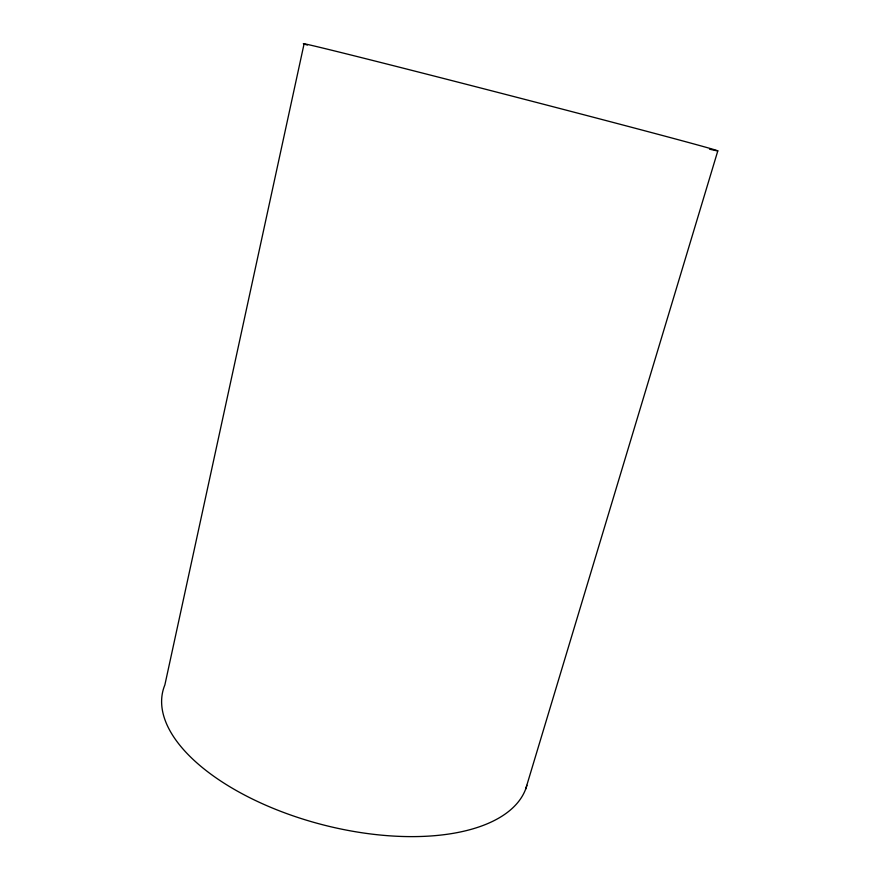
<?xml version="1.0" encoding="UTF-8"?>
<svg xmlns="http://www.w3.org/2000/svg" width="880" height="880" viewBox="0 0 880 880"><rect width="100%" height="100%" fill="white"/><g stroke="black" fill="none" stroke-linecap="round" stroke-linejoin="round"><path stroke-width="1.32" d="M304.051 44L164.868 684.937A188.012 89.958 14.5 0 0 315.942 822.954A188.012 89.958 14.5 0 0 526.9 785.279M525.679 789.041L717.827 150.832M307.384 45.045A214.104 1.529 14.5 0 1 519.706 98.065A214.104 1.529 14.5 0 1 709.522 149.171"/></g></svg>
